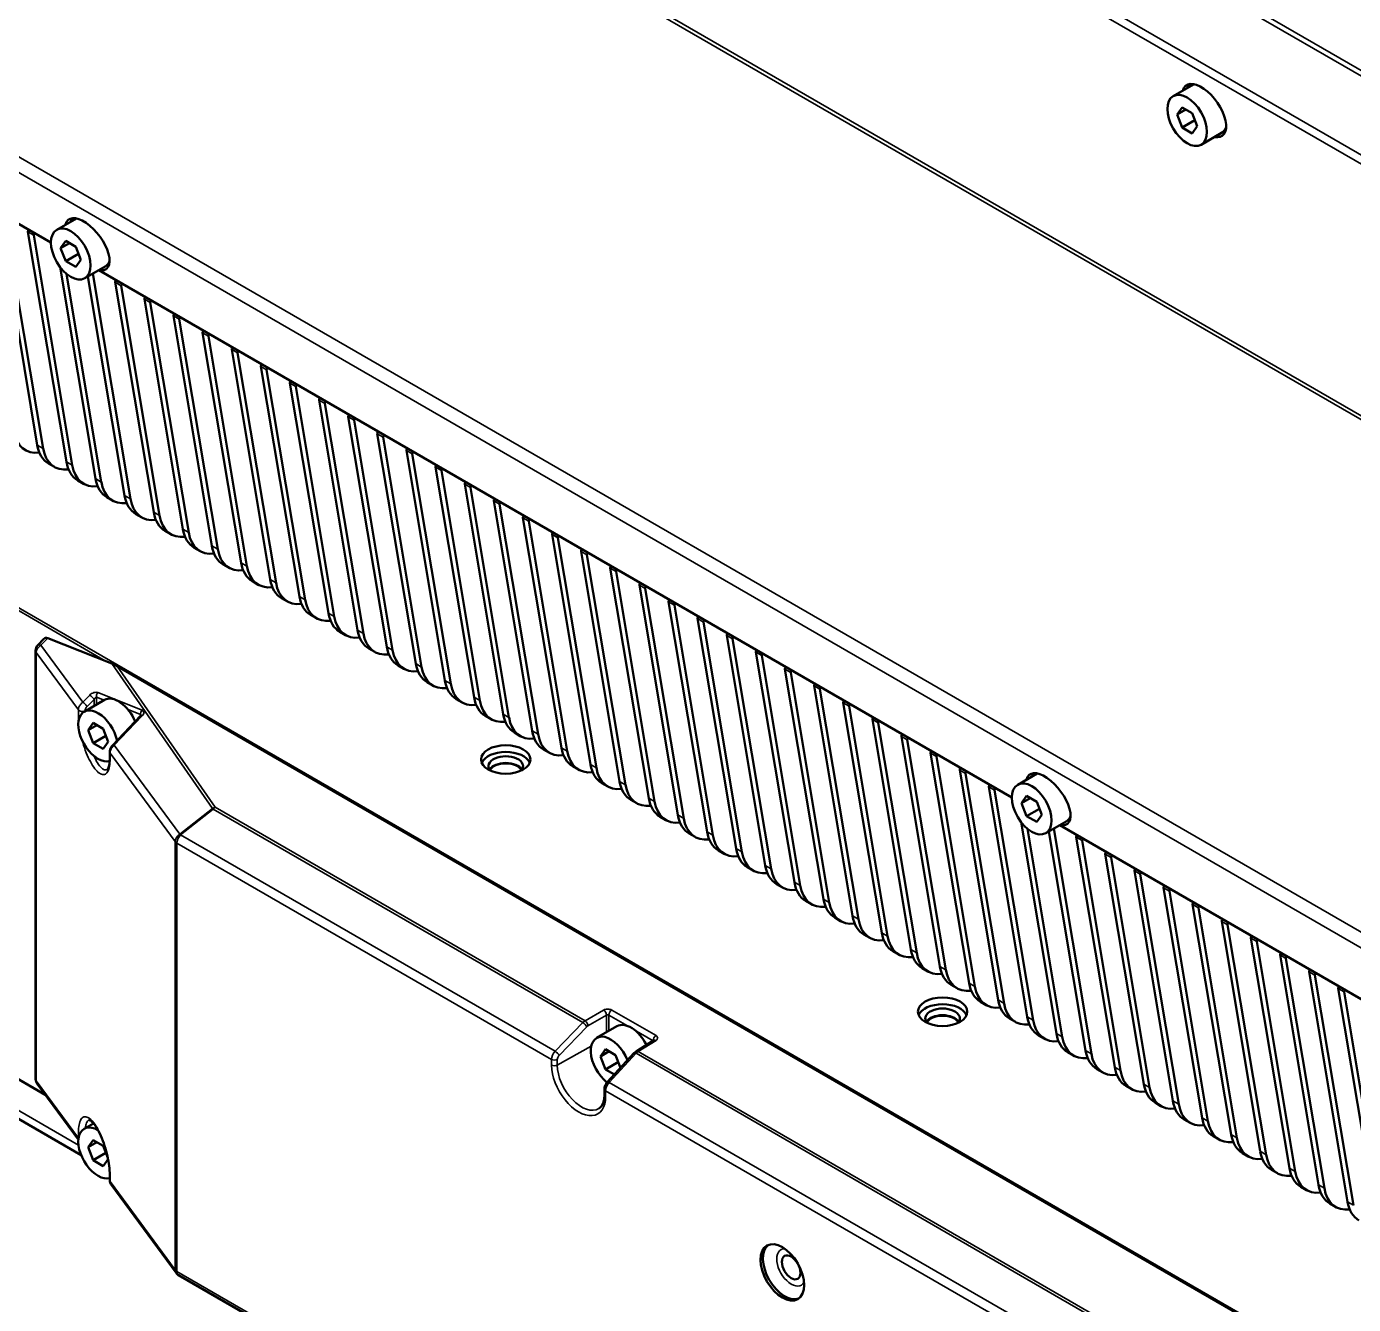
# Model space of a CAD drawing. Header units: millimetres. Extents: x 100 to 5488, y 100 to 4218.
# Drawn here: x 3084.4 to 3245.5, y 3267.4 to 3422.5 of the extents above; entities that cross this region are included whole.
import ezdxf

# ---------------------------------------------------------------- set-up
doc = ezdxf.new("R2010")
doc.units = ezdxf.units.MM
doc.header["$LTSCALE"] = 20
doc.layers.add('Visible (ANSI)', color=7, linetype='Continuous', lineweight=50)
doc.layers.add('Visible Narrow (ANSI)', color=7, linetype='Continuous', lineweight=35)

msp = doc.modelspace()

# ---------------------------------------------------------------- linework, layer by layer
at = {"layer": 'Visible (ANSI)'}
for p, q in [((2976.493, 3460.319), (3087.345, 3396.318)), ((3086.641, 3292.892), (2866.84, 3419.794)), ((3223.601, 3414.094), (3226.076, 3415.523)), ((3224.689, 3412.728), (3224.077, 3411.857)), ((3225.137, 3412.469), (3224.077, 3411.857)), ((3224.689, 3412.728), (3225.914, 3412.021)), ((3224.077, 3411.857), (3224.689, 3410.278)), ((3226.242, 3411.175), (3224.689, 3410.278)), ((3226.526, 3410.442), (3225.914, 3412.021)), ((3225.914, 3409.571), (3224.689, 3410.278)), ((3225.914, 3409.571), (3226.526, 3410.442)), ((3227.001, 3408.205), (3229.476, 3409.634)), ((3081.01, 3399.666), (3085.685, 3371.753)), ((3086.392, 3371.344), (3081.717, 3399.258)), ((3088.049, 3397.887), (3090.429, 3399.261)), ((3084.546, 3397.625), (3089.22, 3369.711)), ((3089.927, 3369.303), (3085.253, 3397.217)), ((3089.137, 3396.52), (3088.524, 3395.649)), ((3089.585, 3396.262), (3088.524, 3395.649)), ((3089.137, 3396.52), (3090.361, 3395.813)), ((3088.524, 3395.649), (3089.137, 3394.071)), ((3090.689, 3394.967), (3089.137, 3394.071)), ((3090.974, 3394.235), (3090.361, 3395.813)), ((3088.456, 3393.348), (3092.756, 3367.67)), ((3090.361, 3393.364), (3089.137, 3394.071)), ((3090.361, 3393.364), (3090.974, 3394.235)), ((3091.449, 3391.998), (3093.924, 3393.426)), ((3093.149, 3392.979), (3093.166, 3392.969)), ((3093.463, 3367.262), (3089.231, 3392.53)), ((3091.838, 3392.222), (3096.291, 3365.629)), ((3096.999, 3365.221), (3092.42, 3392.558)), ((3093.165, 3392.958), (3204.017, 3328.957)), ((3095.152, 3391.501), (3099.827, 3363.588)), ((3100.534, 3363.18), (3095.859, 3391.093)), ((3098.688, 3389.46), (3103.363, 3361.547)), ((3104.07, 3361.138), (3099.395, 3389.052)), ((3102.223, 3387.419), (3106.898, 3359.505)), ((3107.605, 3359.097), (3102.931, 3387.011)), ((3105.759, 3385.378), (3110.434, 3357.464)), ((3111.141, 3357.056), (3106.466, 3384.969)), ((3109.294, 3383.336), (3113.969, 3355.423)), ((3114.676, 3355.015), (3110.002, 3382.928)), ((3112.83, 3381.295), (3117.505, 3353.382)), ((3118.212, 3352.973), (3113.537, 3380.887)), ((3116.366, 3379.254), (3121.04, 3351.34)), ((3121.747, 3350.932), (3117.073, 3378.846)), ((3119.901, 3377.213), (3124.576, 3349.299)), ((3125.283, 3348.891), (3120.608, 3376.804)), ((3123.437, 3375.171), (3128.111, 3347.258)), ((3128.818, 3346.85), (3124.144, 3374.763)), ((3126.972, 3373.13), (3131.647, 3345.217)), ((3132.354, 3344.808), (3127.679, 3372.722)), ((3130.508, 3371.089), (3135.182, 3343.175)), ((3135.889, 3342.767), (3131.215, 3370.681)), ((3087.059, 3369.497), (3087.766, 3369.089)), ((3134.043, 3369.048), (3138.718, 3341.134)), ((3090.595, 3367.456), (3091.302, 3367.048)), ((3139.425, 3340.726), (3134.75, 3368.639)), ((3137.579, 3367.006), (3142.253, 3339.093)), ((3142.96, 3338.685), (3138.286, 3366.598)), ((3094.13, 3365.415), (3094.838, 3365.007)), ((3141.114, 3364.965), (3145.789, 3337.052)), ((3146.496, 3336.643), (3141.821, 3364.557)), ((3097.666, 3363.374), (3098.373, 3362.965)), ((3144.65, 3362.924), (3149.324, 3335.01)), ((3150.032, 3334.602), (3145.357, 3362.516)), ((3101.202, 3361.332), (3101.909, 3360.924)), ((3148.185, 3360.883), (3152.86, 3332.969)), ((3104.737, 3359.291), (3105.444, 3358.883)), ((3153.567, 3332.561), (3148.892, 3360.475)), ((3151.721, 3358.842), (3156.396, 3330.928)), ((3157.103, 3330.52), (3152.428, 3358.433)), ((3108.273, 3357.25), (3108.98, 3356.842)), ((3155.256, 3356.8), (3159.931, 3328.887)), ((3160.638, 3328.478), (3155.964, 3356.392)), ((3111.808, 3355.209), (3112.515, 3354.8)), ((3158.792, 3354.759), (3163.467, 3326.845)), ((3164.174, 3326.437), (3159.499, 3354.351)), ((3115.344, 3353.167), (3116.051, 3352.759)), ((3162.327, 3352.718), (3167.002, 3324.804)), ((3091.016, 3285.565), (2976.68, 3351.578)), ((3118.879, 3351.126), (3119.586, 3350.718)), ((3167.709, 3324.396), (3163.035, 3352.31)), ((3165.863, 3350.677), (3170.538, 3322.763)), ((3171.245, 3322.355), (3166.57, 3350.268)), ((3085.761, 3347.467), (3086.498, 3348.241)), ((3094.734, 3345.221), (3086.956, 3348.31)), ((3122.415, 3349.085), (3123.122, 3348.677)), ((3169.399, 3348.635), (3174.073, 3320.722)), ((3174.78, 3320.313), (3170.106, 3348.227)), ((3085.484, 3346.777), (3085.484, 3294.794)), ((3125.95, 3347.044), (3126.657, 3346.635)), ((3172.934, 3346.594), (3177.609, 3318.68)), ((3095.403, 3344.892), (3324.794, 3212.453)), ((3129.486, 3345.002), (3130.193, 3344.594)), ((3178.316, 3318.272), (3173.641, 3346.186)), ((3176.47, 3344.553), (3181.144, 3316.639)), ((3181.851, 3316.231), (3177.177, 3344.145)), ((3133.021, 3342.961), (3133.728, 3342.553)), ((3180.005, 3342.512), (3184.68, 3314.598)), ((3185.387, 3314.19), (3180.712, 3342.103)), ((3091.372, 3339.385), (3093.847, 3340.813)), ((3136.557, 3340.92), (3137.264, 3340.512)), ((3183.541, 3340.47), (3188.215, 3312.557)), ((3188.922, 3312.148), (3184.248, 3340.062)), ((3098.237, 3338.88), (3094.857, 3335.335)), ((3140.092, 3338.879), (3140.8, 3338.47)), ((3187.076, 3338.429), (3191.751, 3310.515)), ((3092.46, 3338.018), (3091.848, 3337.147)), ((3092.908, 3337.76), (3091.848, 3337.147)), ((3091.848, 3337.147), (3092.46, 3335.569)), ((3092.46, 3338.018), (3093.685, 3337.311)), ((3094.297, 3335.733), (3093.685, 3337.311)), ((3143.628, 3336.838), (3144.335, 3336.429)), ((3192.458, 3310.107), (3187.783, 3338.021)), ((3094.013, 3336.465), (3092.46, 3335.569)), ((3093.685, 3334.862), (3092.46, 3335.569)), ((3093.685, 3334.862), (3094.297, 3335.733)), ((3190.612, 3336.388), (3195.286, 3308.474)), ((3195.993, 3308.066), (3191.319, 3335.98)), ((3094.486, 3334.474), (3094.486, 3333.794)), ((3147.163, 3334.796), (3147.871, 3334.388)), ((3194.147, 3334.347), (3198.822, 3306.433)), ((3199.529, 3306.025), (3194.854, 3333.938)), ((3094.174, 3332.36), (3094.174, 3332.36)), ((3150.699, 3332.755), (3151.406, 3332.347)), ((3197.683, 3332.305), (3202.357, 3304.392)), ((3203.065, 3303.984), (3198.39, 3331.897)), ((3204.721, 3330.526), (3207.101, 3331.9)), ((3154.235, 3330.714), (3154.942, 3330.306)), ((3201.218, 3330.264), (3205.893, 3302.351)), ((3157.77, 3328.673), (3158.477, 3328.264)), ((3206.6, 3301.942), (3201.925, 3329.856)), ((3205.809, 3329.159), (3205.197, 3328.288)), ((3206.257, 3328.901), (3205.197, 3328.288)), ((3205.809, 3329.159), (3207.034, 3328.452)), ((3205.197, 3328.288), (3205.809, 3326.71)), ((3207.362, 3327.606), (3205.809, 3326.71)), ((3207.646, 3326.874), (3207.034, 3328.452)), ((3161.306, 3326.631), (3162.013, 3326.223)), ((3205.128, 3325.988), (3209.429, 3300.309)), ((3207.034, 3326.003), (3205.809, 3326.71)), ((3207.034, 3326.003), (3207.646, 3326.874)), ((3208.121, 3324.637), (3210.596, 3326.065)), ((3209.821, 3325.618), (3209.839, 3325.608)), ((3209.838, 3325.597), (3320.69, 3261.596)), ((3164.841, 3324.59), (3165.548, 3324.182)), ((3210.136, 3299.901), (3205.904, 3325.169)), ((3208.511, 3324.861), (3212.964, 3298.268)), ((3213.671, 3297.86), (3209.093, 3325.197)), ((3211.825, 3324.14), (3216.5, 3296.227)), ((3217.207, 3295.819), (3212.532, 3323.732)), ((3168.377, 3322.549), (3169.084, 3322.141)), ((3215.36, 3322.099), (3220.035, 3294.186)), ((3171.912, 3320.508), (3172.619, 3320.099)), ((3220.742, 3293.777), (3216.068, 3321.691)), ((3218.896, 3320.058), (3223.571, 3292.144)), ((3224.278, 3291.736), (3219.603, 3319.65)), ((3175.448, 3318.466), (3176.155, 3318.058)), ((3222.432, 3318.017), (3227.106, 3290.103)), ((3227.813, 3289.695), (3223.139, 3317.608)), ((3178.983, 3316.425), (3179.69, 3316.017)), ((3225.967, 3315.975), (3230.642, 3288.062)), ((3182.519, 3314.384), (3183.226, 3313.976)), ((3231.349, 3287.654), (3226.674, 3315.567)), ((3229.503, 3313.934), (3234.177, 3286.021)), ((3234.884, 3285.612), (3230.21, 3313.526)), ((3186.054, 3312.343), (3186.761, 3311.934)), ((3233.038, 3311.893), (3237.713, 3283.979)), ((3238.42, 3283.571), (3233.745, 3311.485)), ((3189.59, 3310.301), (3190.297, 3309.893)), ((3236.574, 3309.852), (3241.248, 3281.938)), ((3241.955, 3281.53), (3237.281, 3309.443)), ((3193.125, 3308.26), (3193.833, 3307.852)), ((3240.109, 3307.81), (3244.784, 3279.897)), ((3196.661, 3306.219), (3197.368, 3305.811)), ((3245.491, 3279.489), (3240.816, 3307.402)), ((3243.645, 3305.769), (3248.319, 3277.856)), ((3249.027, 3277.447), (3244.352, 3305.361)), ((3200.196, 3304.178), (3200.904, 3303.769)), ((3153.598, 3299.784), (3156.073, 3301.213)), ((3203.732, 3302.136), (3204.439, 3301.728)), ((3207.268, 3300.095), (3207.975, 3299.687)), ((3154.685, 3298.418), (3154.073, 3297.547)), ((3155.134, 3298.159), (3154.073, 3297.547)), ((3154.685, 3298.418), (3155.91, 3297.711)), ((3158.149, 3297.963), (3154.895, 3294.425)), ((3160.561, 3299.506), (3158.381, 3298.158)), ((3210.803, 3298.054), (3211.51, 3297.646)), ((3154.073, 3297.547), (3154.685, 3295.969)), ((3156.238, 3296.865), (3154.685, 3295.969)), ((3156.506, 3296.176), (3155.91, 3297.711)), ((3155.75, 3295.354), (3154.685, 3295.969)), ((3214.339, 3296.013), (3215.046, 3295.604)), ((3085.679, 3294.201), (3090.675, 3287.406)), ((3154.549, 3293.581), (3154.549, 3292.901)), ((3217.874, 3293.971), (3218.581, 3293.563)), ((3221.41, 3291.93), (3222.117, 3291.522)), ((3224.945, 3289.889), (3225.652, 3289.481)), ((3091.372, 3288.762), (3092.503, 3289.415)), ((3092.46, 3287.396), (3091.848, 3286.524)), ((3092.908, 3287.137), (3091.848, 3286.524)), ((3092.46, 3287.396), (3093.685, 3286.688)), ((3094.25, 3285.233), (3093.685, 3286.688)), ((3228.481, 3287.848), (3229.188, 3287.439)), ((3091.848, 3286.524), (3092.46, 3284.946)), ((3094.013, 3285.843), (3092.46, 3284.946)), ((3093.685, 3284.239), (3094.279, 3285.085)), ((3232.016, 3285.806), (3232.723, 3285.398)), ((3093.685, 3284.239), (3092.46, 3284.946)), ((3235.552, 3283.765), (3236.259, 3283.357)), ((3094.486, 3283.168), (3094.486, 3282.491)), ((3094.63, 3282.025), (3094.63, 3282.025)), ((3094.63, 3282.025), (3102.543, 3271.263)), ((3239.087, 3281.724), (3239.794, 3281.316)), ((3242.623, 3279.683), (3243.33, 3279.274)), ((3102.849, 3270.989), (3148.331, 3244.73))]:
    msp.add_line(p, q, dxfattribs=at)
for centre, start, end in [((3086.484, 3346.777), 136.36114, 180), ((3086.484, 3294.794), 180, 216.32377), ((3103.349, 3271.855), 216.32377, 240)]:
    msp.add_arc(centre, 1, start, end, dxfattribs=at)
for centre, major_axis, ratio, start_param, end_param in [((3227.368, 3412.343), (2.201, -3.054), 0.4974072, 5.7973174, 9.8098748), ((3227.776, 3412.578), (-1.875, 3.248), 0.5773503, 0.1869494, 0.4354824), ((3227.776, 3412.578), (-1.7, 2.944), 0.5773503, 6.2500761, 6.2831853), ((3227.776, 3412.578), (1.875, -3.248), 0.5773503, 5.847703, 6.2371217), ((3227.776, 3412.578), (1.7, -2.944), 0.5773503, 0, 0.4419894), ((3091.777, 3396.113), (-2.296, 2.996), 0.4692871, 2.6619806, 6.6572458), ((3084.685, 3397.734), (-0.1, -0.173), 0.5773503, 4.1669546, 5.6723201), ((3092.224, 3396.371), (-1.875, 3.248), 0.5773503, 0.2268061, 0.4354824), ((3085.392, 3397.326), (0.1, 0.173), 0.5773503, 1.025362, 2.5307274), ((3092.224, 3396.371), (1.875, -3.248), 0.5773503, 5.861441, 6.2491556), ((3092.224, 3396.371), (1.7, -2.944), 0.5773503, 0, 0.4200419), ((3095.292, 3391.61), (-0.1, -0.173), 0.5773503, 4.1669546, 5.6723201), ((3095.999, 3391.202), (0.1, 0.173), 0.5773503, 1.025362, 2.5307274), ((3098.827, 3389.569), (-0.1, -0.173), 0.5773503, 4.1669546, 5.6723201), ((3099.534, 3389.161), (0.1, 0.173), 0.5773503, 1.025362, 2.5307274), ((3102.363, 3387.528), (-0.1, -0.173), 0.5773503, 4.1669546, 5.6723201), ((3103.07, 3387.119), (0.1, 0.173), 0.5773503, 1.025362, 2.5307274), ((3105.898, 3385.486), (-0.1, -0.173), 0.5773503, 4.1669546, 5.6723201), ((3106.605, 3385.078), (0.1, 0.173), 0.5773503, 1.025362, 2.5307274), ((3109.434, 3383.445), (-0.1, -0.173), 0.5773503, 4.1669546, 5.6723201), ((3110.141, 3383.037), (0.1, 0.173), 0.5773503, 1.025362, 2.5307274), ((3112.969, 3381.404), (-0.1, -0.173), 0.5773503, 4.1669546, 5.6723201), ((3113.676, 3380.996), (0.1, 0.173), 0.5773503, 1.025362, 2.5307274), ((3116.505, 3379.363), (-0.1, -0.173), 0.5773503, 4.1669546, 5.6723201), ((3117.212, 3378.954), (0.1, 0.173), 0.5773503, 1.025362, 2.5307274), ((3120.04, 3377.321), (-0.1, -0.173), 0.5773503, 4.1669546, 5.6723201), ((3120.747, 3376.913), (0.1, 0.173), 0.5773503, 1.025362, 2.5307274), ((3123.576, 3375.28), (-0.1, -0.173), 0.5773503, 4.1669546, 5.6723201), ((3124.283, 3374.872), (0.1, 0.173), 0.5773503, 1.025362, 2.5307274), ((3087.731, 3377.193), (-3.5, -6.062), 0.5773503, 5.6723201, 6.6991374), ((3127.111, 3373.239), (-0.1, -0.173), 0.5773503, 4.1669546, 5.6723201), ((3127.819, 3372.831), (0.1, 0.173), 0.5773503, 1.025362, 2.5307274), ((3090.559, 3375.56), (-3.5, -6.062), 0.5773503, 5.6723201, 6.2831853), ((3091.266, 3375.151), (-3.5, -6.062), 0.5773503, 5.6723201, 6.6991374), ((3130.647, 3371.198), (-0.1, -0.173), 0.5773503, 4.1669546, 5.6723201), ((3131.354, 3370.789), (0.1, 0.173), 0.5773503, 1.025362, 2.5307274), ((3094.095, 3373.518), (-3.5, -6.062), 0.5773503, 5.6723201, 6.2831853), ((3094.802, 3373.11), (-3.5, -6.062), 0.5773503, 5.6723201, 6.6991374), ((3134.182, 3369.157), (-0.1, -0.173), 0.5773503, 4.1669546, 5.6723201), ((3134.89, 3368.748), (0.1, 0.173), 0.5773503, 1.025362, 2.5307274), ((3097.63, 3371.477), (-3.5, -6.062), 0.5773503, 5.6723201, 6.2831853), ((3098.338, 3371.069), (-3.5, -6.062), 0.5773503, 5.6723201, 6.6991374), ((3137.718, 3367.115), (-0.1, -0.173), 0.5773503, 4.1669546, 5.6723201), ((3101.166, 3369.436), (-3.5, -6.062), 0.5773503, 5.6723201, 6.2831853), ((3138.425, 3366.707), (0.1, 0.173), 0.5773503, 1.025362, 2.5307274), ((3101.873, 3369.028), (-3.5, -6.062), 0.5773503, 5.6723201, 6.6991374), ((3141.254, 3365.074), (-0.1, -0.173), 0.5773503, 4.1669546, 5.6723201), ((3141.961, 3364.666), (0.1, 0.173), 0.5773503, 1.025362, 2.5307274), ((3104.702, 3367.395), (-3.5, -6.062), 0.5773503, 5.6723201, 6.2831853), ((3105.409, 3366.986), (-3.5, -6.062), 0.5773503, 5.6723201, 6.6991374), ((3144.789, 3363.033), (-0.1, -0.173), 0.5773503, 4.1669546, 5.6723201), ((3145.496, 3362.625), (0.1, 0.173), 0.5773503, 1.025362, 2.5307274), ((3108.237, 3365.353), (-3.5, -6.062), 0.5773503, 5.6723201, 6.2831853), ((3108.944, 3364.945), (-3.5, -6.062), 0.5773503, 5.6723201, 6.6991374), ((3148.325, 3360.992), (-0.1, -0.173), 0.5773503, 4.1669546, 5.6723201), ((3111.773, 3363.312), (-3.5, -6.062), 0.5773503, 5.6723201, 6.2831853), ((3149.032, 3360.583), (0.1, 0.173), 0.5773503, 1.025362, 2.5307274), ((3112.48, 3362.904), (-3.5, -6.062), 0.5773503, 5.6723201, 6.6991374), ((3151.86, 3358.95), (-0.1, -0.173), 0.5773503, 4.1669546, 5.6723201), ((3152.567, 3358.542), (0.1, 0.173), 0.5773503, 1.025362, 2.5307274), ((3115.308, 3361.271), (-3.5, -6.062), 0.5773503, 5.6723201, 6.2831853), ((3116.015, 3360.863), (-3.5, -6.062), 0.5773503, 5.6723201, 6.6991374), ((3155.396, 3356.909), (-0.1, -0.173), 0.5773503, 4.1669546, 5.6723201), ((3156.103, 3356.501), (0.1, 0.173), 0.5773503, 1.025362, 2.5307274), ((3118.844, 3359.23), (-3.5, -6.062), 0.5773503, 5.6723201, 6.2831853), ((3119.551, 3358.821), (-3.5, -6.062), 0.5773503, 5.6723201, 6.6991374), ((3158.931, 3354.868), (-0.1, -0.173), 0.5773503, 4.1669546, 5.6723201), ((3159.638, 3354.46), (0.1, 0.173), 0.5773503, 1.025362, 2.5307274), ((3122.379, 3357.188), (-3.5, -6.062), 0.5773503, 5.6723201, 6.2831853), ((3123.086, 3356.78), (-3.5, -6.062), 0.5773503, 5.6723201, 6.6991374), ((3162.467, 3352.827), (-0.1, -0.173), 0.5773503, 4.1669546, 5.6723201), ((3125.915, 3355.147), (-3.5, -6.062), 0.5773503, 5.6723201, 6.2831853), ((3163.174, 3352.418), (0.1, 0.173), 0.5773503, 1.025362, 2.5307274), ((3126.622, 3354.739), (-3.5, -6.062), 0.5773503, 5.6723201, 6.6991374), ((3166.002, 3350.785), (-0.1, -0.173), 0.5773503, 4.1669546, 5.6723201), ((3166.709, 3350.377), (0.1, 0.173), 0.5773503, 1.025362, 2.5307274), ((3087.062, 3347.383), (-0.467, 0.93), 0.5711118, 5.7127976, 6.4848623), ((3129.45, 3353.106), (-3.5, -6.062), 0.5773503, 5.6723201, 6.2831853), ((3130.157, 3352.698), (-3.5, -6.062), 0.5773503, 5.6723201, 6.6991374), ((3169.538, 3348.744), (-0.1, -0.173), 0.5773503, 4.1669546, 5.6723201), ((3170.245, 3348.336), (0.1, 0.173), 0.5773503, 1.025362, 2.5307274), ((3132.986, 3351.065), (-3.5, -6.062), 0.5773503, 5.6723201, 6.2831853), ((3133.693, 3350.656), (-3.5, -6.062), 0.5773503, 5.6723201, 6.6991374), ((3173.073, 3346.703), (-0.1, -0.173), 0.5773503, 4.1669546, 5.6723201), ((3173.78, 3346.295), (0.1, 0.173), 0.5773503, 1.025362, 2.5307274), ((3095.432, 3344.059), (-1.772, 1.211), 0.3215252, 4.944777, 5.3234392), ((3136.521, 3349.023), (-3.5, -6.062), 0.5773503, 5.6723201, 6.2831853), ((3137.228, 3348.615), (-3.5, -6.062), 0.5773503, 5.6723201, 6.6991374), ((3176.609, 3344.662), (-0.1, -0.173), 0.5773503, 4.1669546, 5.6723201), ((3140.057, 3346.982), (-3.5, -6.062), 0.5773503, 5.6723201, 6.2831853), ((3177.316, 3344.253), (0.1, 0.173), 0.5773503, 1.025362, 2.5307274), ((3140.764, 3346.574), (-3.5, -6.062), 0.5773503, 5.6723201, 6.6991374), ((3180.144, 3342.62), (-0.1, -0.173), 0.5773503, 4.1669546, 5.6723201), ((3180.852, 3342.212), (0.1, 0.173), 0.5773503, 1.025362, 2.5307274), ((3093.072, 3336.44), (1.7, -2.944), 0.5773503, 1.0690524, 6.1190959), ((3095.547, 3337.869), (-1.7, 2.944), 0.5773503, 4.4932803, 6.2831853), ((3143.592, 3344.941), (-3.5, -6.062), 0.5773503, 5.6723201, 6.2831853), ((3144.3, 3344.533), (-3.5, -6.062), 0.5773503, 5.6723201, 6.6991374), ((3183.68, 3340.579), (-0.1, -0.173), 0.5773503, 4.1669546, 5.6723201), ((3184.387, 3340.171), (0.1, 0.173), 0.5773503, 1.025362, 2.5307274), ((3098.599, 3338.535), (-0.362, 0.345), 0.3416332, 6.2831464, 6.2831838), ((3147.128, 3342.9), (-3.5, -6.062), 0.5773503, 5.6723201, 6.2831853), ((3147.835, 3342.491), (-3.5, -6.062), 0.5773503, 5.6723201, 6.6991374), ((3187.215, 3338.538), (-0.1, -0.173), 0.5773503, 4.1669546, 5.6723201), ((3187.923, 3338.13), (0.1, 0.173), 0.5773503, 1.025362, 2.5307274), ((3150.663, 3340.858), (-3.5, -6.062), 0.5773503, 5.6723201, 6.2831853), ((3151.371, 3340.45), (-3.5, -6.062), 0.5773503, 5.6723201, 6.6991374), ((3190.751, 3336.497), (-0.1, -0.173), 0.5773503, 4.1669546, 5.6723201), ((3154.199, 3338.817), (-3.5, -6.062), 0.5773503, 5.6723201, 6.2831853), ((3191.458, 3336.088), (0.1, 0.173), 0.5773503, 1.025362, 2.5307274), ((3094.986, 3334.474), (-0.5, 0), 0.5773503, 6.2830455, 6.2831853), ((3093.072, 3336.44), (1.7, -2.944), 0.5773503, 6.1437528, 6.1437698), ((3142.57, 3332.766), (-3, 0), 0.5773503, 3.3795338, 6.0452442), ((3142.57, 3332.766), (2.1, 0), 0.5773503, 5.8319815, 9.8759818), ((3154.906, 3338.409), (-3.5, -6.062), 0.5773503, 5.6723201, 6.6991374), ((3194.287, 3334.455), (-0.1, -0.173), 0.5773503, 4.1669546, 5.6723201), ((3194.994, 3334.047), (0.1, 0.173), 0.5773503, 1.025362, 2.5307274), ((3142.57, 3331.949), (-2.1, 0), 0.5773503, 3.4850213, 5.9397566), ((3142.57, 3331.949), (2, 0), 0.5773503, 0.284914, 2.8566786), ((3157.735, 3336.776), (-3.5, -6.062), 0.5773503, 5.6723201, 6.2831853), ((3158.442, 3336.368), (-3.5, -6.062), 0.5773503, 5.6723201, 6.6991374), ((3197.822, 3332.414), (-0.1, -0.173), 0.5773503, 4.1669546, 5.6723201), ((3198.529, 3332.006), (0.1, 0.173), 0.5773503, 1.025362, 2.5307274), ((3208.45, 3328.752), (-2.296, 2.996), 0.4692871, 2.6619806, 6.6572458), ((3208.896, 3329.01), (-1.875, 3.248), 0.5773503, 0.2268061, 0.4354824), ((3161.27, 3334.735), (-3.5, -6.062), 0.5773503, 5.6723201, 6.2831853), ((3161.977, 3334.326), (-3.5, -6.062), 0.5773503, 5.6723201, 6.6991374), ((3201.358, 3330.373), (-0.1, -0.173), 0.5773503, 4.1669546, 5.6723201), ((3164.806, 3332.693), (-3.5, -6.062), 0.5773503, 5.6723201, 6.2831853), ((3202.065, 3329.965), (0.1, 0.173), 0.5773503, 1.025362, 2.5307274), ((3165.513, 3332.285), (-3.5, -6.062), 0.5773503, 5.6723201, 6.6991374), ((3168.341, 3330.652), (-3.5, -6.062), 0.5773503, 5.6723201, 6.2831853), ((3169.048, 3330.244), (-3.5, -6.062), 0.5773503, 5.6723201, 6.6991374), ((3208.896, 3329.01), (1.875, -3.248), 0.5773503, 5.861441, 6.2491556), ((3208.896, 3329.01), (1.7, -2.944), 0.5773503, 0, 0.4200419), ((3171.877, 3328.611), (-3.5, -6.062), 0.5773503, 5.6723201, 6.2831853), ((3172.584, 3328.203), (-3.5, -6.062), 0.5773503, 5.6723201, 6.6991374), ((3211.964, 3324.249), (-0.1, -0.173), 0.5773503, 4.1669546, 5.6723201), ((3212.671, 3323.841), (0.1, 0.173), 0.5773503, 1.025362, 2.5307274), ((3175.412, 3326.57), (-3.5, -6.062), 0.5773503, 5.6723201, 6.2831853), ((3176.119, 3326.161), (-3.5, -6.062), 0.5773503, 5.6723201, 6.6991374), ((3215.5, 3322.208), (-0.1, -0.173), 0.5773503, 4.1669546, 5.6723201), ((3178.948, 3324.529), (-3.5, -6.062), 0.5773503, 5.6723201, 6.2831853), ((3216.207, 3321.8), (0.1, 0.173), 0.5773503, 1.025362, 2.5307274), ((3179.655, 3324.12), (-3.5, -6.062), 0.5773503, 5.6723201, 6.6991374), ((3219.035, 3320.167), (-0.1, -0.173), 0.5773503, 4.1669546, 5.6723201), ((3219.742, 3319.758), (0.1, 0.173), 0.5773503, 1.025362, 2.5307274), ((3182.483, 3322.487), (-3.5, -6.062), 0.5773503, 5.6723201, 6.2831853), ((3183.19, 3322.079), (-3.5, -6.062), 0.5773503, 5.6723201, 6.6991374), ((3222.571, 3318.125), (-0.1, -0.173), 0.5773503, 4.1669546, 5.6723201), ((3223.278, 3317.717), (0.1, 0.173), 0.5773503, 1.025362, 2.5307274), ((3186.019, 3320.446), (-3.5, -6.062), 0.5773503, 5.6723201, 6.2831853), ((3186.726, 3320.038), (-3.5, -6.062), 0.5773503, 5.6723201, 6.6991374), ((3226.106, 3316.084), (-0.1, -0.173), 0.5773503, 4.1669546, 5.6723201), ((3226.813, 3315.676), (0.1, 0.173), 0.5773503, 1.025362, 2.5307274), ((3189.554, 3318.405), (-3.5, -6.062), 0.5773503, 5.6723201, 6.2831853), ((3190.261, 3317.997), (-3.5, -6.062), 0.5773503, 5.6723201, 6.6991374), ((3229.642, 3314.043), (-0.1, -0.173), 0.5773503, 4.1669546, 5.6723201), ((3193.09, 3316.364), (-3.5, -6.062), 0.5773503, 5.6723201, 6.2831853), ((3230.349, 3313.635), (0.1, 0.173), 0.5773503, 1.025362, 2.5307274), ((3193.797, 3315.955), (-3.5, -6.062), 0.5773503, 5.6723201, 6.6991374), ((3233.177, 3312.002), (-0.1, -0.173), 0.5773503, 4.1669546, 5.6723201), ((3233.885, 3311.593), (0.1, 0.173), 0.5773503, 1.025362, 2.5307274), ((3196.625, 3314.322), (-3.5, -6.062), 0.5773503, 5.6723201, 6.2831853), ((3197.333, 3313.914), (-3.5, -6.062), 0.5773503, 5.6723201, 6.6991374), ((3236.713, 3309.96), (-0.1, -0.173), 0.5773503, 4.1669546, 5.6723201), ((3237.42, 3309.552), (0.1, 0.173), 0.5773503, 1.025362, 2.5307274), ((3200.161, 3312.281), (-3.5, -6.062), 0.5773503, 5.6723201, 6.2831853), ((3200.868, 3311.873), (-3.5, -6.062), 0.5773503, 5.6723201, 6.6991374), ((3240.248, 3307.919), (-0.1, -0.173), 0.5773503, 4.1669546, 5.6723201), ((3240.956, 3307.511), (0.1, 0.173), 0.5773503, 1.025362, 2.5307274), ((3203.696, 3310.24), (-3.5, -6.062), 0.5773503, 5.6723201, 6.2831853), ((3204.404, 3309.832), (-3.5, -6.062), 0.5773503, 5.6723201, 6.6991374), ((3243.784, 3305.878), (-0.1, -0.173), 0.5773503, 4.1669546, 5.6723201), ((3207.232, 3308.199), (-3.5, -6.062), 0.5773503, 5.6723201, 6.2831853), ((3244.491, 3305.47), (0.1, 0.173), 0.5773503, 1.025362, 2.5307274), ((3195.603, 3302.147), (-3, 0), 0.5773503, 3.3795338, 6.0452442), ((3195.603, 3302.147), (2.1, 0), 0.5773503, 5.8319815, 9.8759818), ((3207.939, 3307.79), (-3.5, -6.062), 0.5773503, 5.6723201, 6.6991374), ((3157.773, 3298.269), (-1.7, 2.944), 0.5773503, 4.6075352, 6.2831853), ((3195.603, 3301.331), (-2.1, 0), 0.5773503, 3.4850213, 5.9397566), ((3195.603, 3301.331), (2, 0), 0.5773503, 0.284914, 2.8566786), ((3210.768, 3306.157), (-3.5, -6.062), 0.5773503, 5.6723201, 6.2831853), ((3211.475, 3305.749), (-3.5, -6.062), 0.5773503, 5.6723201, 6.6991374), ((3155.298, 3296.84), (-1.7, 2.944), 0.5773503, 4.4734016, 8.4516263), ((3214.303, 3304.116), (-3.5, -6.062), 0.5773503, 5.6723201, 6.2831853), ((3215.01, 3303.708), (-3.5, -6.062), 0.5773503, 5.6723201, 6.6991374), ((3158.644, 3297.733), (-0.263, 0.425), 0.5771744, 0, 0.000217), ((3217.839, 3302.075), (-3.5, -6.062), 0.5773503, 5.6723201, 6.2831853), ((3218.546, 3301.667), (-3.5, -6.062), 0.5773503, 5.6723201, 6.6991374), ((3221.374, 3300.034), (-3.5, -6.062), 0.5773503, 5.6723201, 6.2831853), ((3222.081, 3299.625), (-3.5, -6.062), 0.5773503, 5.6723201, 6.6991374), ((3155.049, 3293.581), (-0.5, 0), 0.5773503, 6.2829191, 6.2831853), ((3155.263, 3294.086), (-0.368, 0.338), 0.3201418, 6.2831827, 6.2832145), ((3224.91, 3297.992), (-3.5, -6.062), 0.5773503, 5.6723201, 6.2831853), ((3225.617, 3297.584), (-3.5, -6.062), 0.5773503, 5.6723201, 6.6991374), ((3228.445, 3295.951), (-3.5, -6.062), 0.5773503, 5.6723201, 6.2831853), ((3229.152, 3295.543), (-3.5, -6.062), 0.5773503, 5.6723201, 6.6991374), ((3231.981, 3293.91), (-3.5, -6.062), 0.5773503, 5.6723201, 6.2831853), ((3093.072, 3285.817), (1.7, -2.944), 0.5773503, 2.3672522, 6.1265428), ((3093.072, 3285.817), (1.7, -2.944), 0.5773503, 2.3382739, 2.3382974), ((3232.688, 3293.502), (-3.5, -6.062), 0.5773503, 5.6723201, 6.6991374), ((3235.516, 3291.869), (-3.5, -6.062), 0.5773503, 5.6723201, 6.2831853), ((3236.223, 3291.46), (-3.5, -6.062), 0.5773503, 5.6723201, 6.6991374), ((3239.052, 3289.827), (-3.5, -6.062), 0.5773503, 5.6723201, 6.2831853), ((3239.759, 3289.419), (-3.5, -6.062), 0.5773503, 5.6723201, 6.6991374), ((3242.587, 3287.786), (-3.5, -6.062), 0.5773503, 5.6723201, 6.2831853), ((3243.294, 3287.378), (-3.5, -6.062), 0.5773503, 5.6723201, 6.6991374), ((3094.986, 3283.171), (-0.5, 0), 0.5773503, 6.2825838, 6.2831853), ((3094.986, 3282.491), (-0.5, 0), 0.5773503, 0, 0.0000271), ((3246.123, 3285.745), (-3.5, -6.062), 0.5773503, 5.6723201, 6.2831853), ((3246.83, 3285.337), (-3.5, -6.062), 0.5773503, 5.6723201, 6.6991374), ((3249.658, 3283.704), (-3.5, -6.062), 0.5773503, 5.6723201, 6.2831853), ((3176.44, 3271.488), (1.875, -3.248), 0.5773503, 3.2170891, 6.2076889)]:
    msp.add_ellipse(centre, major_axis=major_axis, ratio=ratio, start_param=start_param, end_param=end_param, dxfattribs=at)
for centre, major_axis in [((3225.301, 3411.149), (-1.7, 2.944)), ((3089.749, 3394.942), (-1.7, 2.944)), ((3142.57, 3333.582), (3, 0)), ((3206.421, 3327.581), (-1.7, 2.944)), ((3195.603, 3302.964), (3, 0)), ((3176.157, 3271.324), (1.875, -3.248)), ((3177.218, 3271.937), (-0.8, 1.386))]:
    msp.add_ellipse(centre, major_axis=major_axis, ratio=0.5773503, dxfattribs=at)
for points, knots in [([(3098.237, 3338.88), (3098.254, 3338.898), (3098.268, 3338.915), (3098.287, 3338.943), (3098.292, 3338.953), (3098.297, 3338.964), (3098.298, 3338.966), (3098.298, 3338.966)], [0, 0, 0, 0, 0.009167662, 0.009167662, 0.017415891, 0.017415891, 0.02300046, 0.02300046, 0.02300046, 0.02300046]), ([(3094.486, 3334.474), (3094.486, 3334.579), (3094.504, 3334.687), (3094.567, 3334.894), (3094.613, 3334.995), (3094.723, 3335.178), (3094.787, 3335.262), (3094.857, 3335.335)], [0, 0, 0, 0, 0.033179294, 0.033179294, 0.065907777, 0.065907777, 0.097090754, 0.097090754, 0.097090754, 0.097090754]), ([(3094.174, 3332.36), (3094.182, 3332.364), (3094.208, 3332.384), (3094.297, 3332.523), (3094.363, 3332.682), (3094.447, 3333.086), (3094.474, 3333.319), (3094.485, 3333.649), (3094.486, 3333.721), (3094.486, 3333.794)], [0, 0, 0, 0, 0.08482142, 0.08482142, 0.20612316, 0.20612316, 0.31024139, 0.31024139, 0.33790901, 0.33790901, 0.33790901, 0.33790901]), ([(3154.549, 3293.582), (3154.549, 3293.693), (3154.568, 3293.808), (3154.636, 3294.024), (3154.684, 3294.128), (3154.787, 3294.295), (3154.839, 3294.363), (3154.895, 3294.425)], [0, 0, 0, 0, 0.03541012, 0.03541012, 0.069017085, 0.069017085, 0.094395771, 0.094395771, 0.094395771, 0.094395771]), ([(3153.856, 3291.217), (3153.936, 3291.266), (3154.01, 3291.326), (3154.148, 3291.47), (3154.212, 3291.555), (3154.326, 3291.753), (3154.377, 3291.866), (3154.46, 3292.119), (3154.493, 3292.259), (3154.537, 3292.564), (3154.549, 3292.728), (3154.549, 3292.901)], [2.3685374, 2.3685374, 2.3685374, 2.3685374, 2.52314845, 2.52314845, 2.6777595, 2.6777595, 2.83237055, 2.83237055, 2.9869816, 2.9869816, 3.14159265, 3.14159265, 3.14159265, 3.14159265]), ([(3094.486, 3283.171), (3094.486, 3283.497), (3094.462, 3283.865), (3094.367, 3284.626), (3094.297, 3285.029), (3094.113, 3285.848), (3093.997, 3286.274), (3093.726, 3287.108), (3093.567, 3287.523), (3093.226, 3288.286), (3093.039, 3288.639), (3092.669, 3289.224), (3092.478, 3289.461), (3092.168, 3289.754), (3092.039, 3289.819), (3091.944, 3289.844), (3091.962, 3289.84), (3091.955, 3289.836)], [0, 0, 0, 0, 0.1226029, 0.1226029, 0.2449414, 0.2449414, 0.3749342, 0.3749342, 0.5145546, 0.5145546, 0.6618307, 0.6618307, 0.8126666, 0.8126666, 0.9525765, 0.9525765, 1.0704537, 1.0704537, 1.0704537, 1.0704537]), ([(3094.627, 3282.03), (3094.582, 3282.093), (3094.547, 3282.164), (3094.498, 3282.319), (3094.486, 3282.405), (3094.486, 3282.491)], [0.000622855, 0.000622855, 0.000622855, 0.000622855, 0.025392147, 0.025392147, 0.052505691, 0.052505691, 0.052505691, 0.052505691])]:
    msp.add_open_spline(points, degree=3, knots=knots, dxfattribs=at)
for points in [[(3158.149, 3297.963), (3158.219, 3298.039), (3158.297, 3298.106), (3158.381, 3298.158)], [(3160.561, 3299.506), (3160.567, 3299.51), (3160.57, 3299.512), (3160.57, 3299.512)], [(3091.955, 3289.836), (3091.955, 3289.836), (3091.955, 3289.836), (3091.955, 3289.836)]]:
    msp.add_open_spline(points, degree=3, dxfattribs=at)
at = {"layer": 'Visible Narrow (ANSI)'}
for p, q in [((3545.899, 3243.637), (2872.733, 3632.29)), ((2873.072, 3632.776), (3546.237, 3244.124)), ((2870.818, 3623.813), (3543.984, 3235.161)), ((3543.912, 3234.096), (2870.747, 3622.748)), ((2874.76, 3589.91), (3547.926, 3201.257)), ((3547.938, 3200.764), (2874.772, 3589.416)), ((2871.06, 3529.339), (3544.226, 3140.686)), ((3544.314, 3138.717), (2871.148, 3527.369)), ((2866.94, 3476.959), (3522.142, 3098.678)), ((3094.149, 3345.453), (2866.798, 3476.714)), ((2866.798, 3419.886), (3086.555, 3293.009)), ((3085.253, 3397.217), (3084.546, 3397.625)), ((3095.859, 3391.093), (3095.152, 3391.501)), ((3099.395, 3389.052), (3098.688, 3389.46)), ((3102.931, 3387.011), (3102.223, 3387.419)), ((3106.466, 3384.969), (3105.759, 3385.378)), ((3110.002, 3382.928), (3109.294, 3383.336)), ((3113.537, 3380.887), (3112.83, 3381.295)), ((3117.073, 3378.846), (3116.366, 3379.254)), ((3120.608, 3376.804), (3119.901, 3377.213)), ((3124.144, 3374.763), (3123.437, 3375.171)), ((3127.679, 3372.722), (3126.972, 3373.13)), ((3085.685, 3371.753), (3086.392, 3371.344)), ((3131.215, 3370.681), (3130.508, 3371.089)), ((3089.22, 3369.711), (3089.927, 3369.303)), ((3134.75, 3368.639), (3134.043, 3369.048)), ((3092.756, 3367.67), (3093.463, 3367.262)), ((3096.291, 3365.629), (3096.999, 3365.221)), ((3138.286, 3366.598), (3137.579, 3367.006)), ((3141.821, 3364.557), (3141.114, 3364.965)), ((3099.827, 3363.588), (3100.534, 3363.18)), ((3145.357, 3362.516), (3144.65, 3362.924)), ((3103.363, 3361.547), (3104.07, 3361.138)), ((3148.892, 3360.475), (3148.185, 3360.883)), ((3106.898, 3359.505), (3107.605, 3359.097)), ((3152.428, 3358.433), (3151.721, 3358.842)), ((3110.434, 3357.464), (3111.141, 3357.056)), ((3155.964, 3356.392), (3155.256, 3356.8)), ((3113.969, 3355.423), (3114.676, 3355.015)), ((3159.499, 3354.351), (3158.792, 3354.759)), ((2976.058, 3352.951), (3090.696, 3286.765)), ((3117.505, 3353.382), (3118.212, 3352.973)), ((3163.035, 3352.31), (3162.327, 3352.718)), ((3121.04, 3351.34), (3121.747, 3350.932)), ((3166.57, 3350.268), (3165.863, 3350.677)), ((3086.13, 3347.444), (3086.956, 3348.31)), ((3124.576, 3349.299), (3125.283, 3348.891)), ((3170.106, 3348.227), (3169.399, 3348.635)), ((3090.681, 3339.591), (3085.564, 3346.552)), ((3085.564, 3346.552), (3085.564, 3294.568)), ((3086.13, 3347.444), (3091.201, 3340.547)), ((3128.111, 3347.258), (3128.818, 3346.85)), ((3173.641, 3346.186), (3172.934, 3346.594)), ((3094.734, 3345.221), (3106.95, 3327.64)), ((3107.292, 3327.782), (3095.403, 3344.892)), ((3131.647, 3345.217), (3132.354, 3344.808)), ((3135.182, 3343.175), (3135.889, 3342.767)), ((3177.177, 3344.145), (3176.47, 3344.553)), ((3098.413, 3339.563), (3093.034, 3341.699)), ((3180.712, 3342.103), (3180.005, 3342.512)), ((3092.053, 3341.397), (3091.201, 3340.547)), ((3091.726, 3340.006), (3092.577, 3340.856)), ((3092.577, 3340.08), (3092.577, 3340.856)), ((3092.858, 3341.161), (3092.858, 3340.242)), ((3092.858, 3341.161), (3093.801, 3340.787)), ((3138.718, 3341.134), (3139.425, 3340.726)), ((3184.248, 3340.062), (3183.541, 3340.47)), ((3090.681, 3338.911), (3090.681, 3339.591)), ((3091.489, 3339.497), (3091.489, 3339.452)), ((3095.041, 3335.324), (3098.422, 3338.868)), ((3096.705, 3339.633), (3098.237, 3339.025)), ((3098.237, 3338.88), (3098.237, 3339.025)), ((3142.253, 3339.093), (3142.96, 3338.685)), ((3187.783, 3338.021), (3187.076, 3338.429)), ((3145.789, 3337.052), (3146.496, 3336.643)), ((3095.041, 3335.324), (3102.995, 3324.506)), ((3149.324, 3335.01), (3150.032, 3334.602)), ((3191.319, 3335.98), (3190.612, 3336.388)), ((3092.098, 3333.39), (3092.098, 3333.39)), ((3102.428, 3323.613), (3094.526, 3334.362)), ((3094.526, 3334.362), (3094.526, 3333.681)), ((3194.854, 3333.938), (3194.147, 3334.347)), ((3152.86, 3332.969), (3153.567, 3332.561)), ((3198.39, 3331.897), (3197.683, 3332.305)), ((3156.396, 3330.928), (3157.103, 3330.52)), ((3201.925, 3329.856), (3201.218, 3330.264)), ((3159.931, 3328.887), (3160.638, 3328.478)), ((3106.95, 3327.64), (3102.995, 3324.506)), ((3103.077, 3324.435), (3107.033, 3327.569)), ((3151.93, 3301.648), (3107.033, 3327.569)), ((3107.292, 3327.782), (3152.197, 3301.856)), ((3163.467, 3326.845), (3164.174, 3326.437)), ((3103.077, 3324.435), (3148.561, 3298.175)), ((3167.002, 3324.804), (3167.709, 3324.396)), ((3212.532, 3323.732), (3211.825, 3324.14)), ((3102.428, 3271.63), (3102.428, 3323.613)), ((3102.642, 3323.431), (3102.642, 3271.447)), ((3148.122, 3297.173), (3102.642, 3323.431)), ((3170.538, 3322.763), (3171.245, 3322.355)), ((3216.068, 3321.691), (3215.36, 3322.099)), ((3174.073, 3320.722), (3174.78, 3320.313)), ((3219.603, 3319.65), (3218.896, 3320.058)), ((3177.609, 3318.68), (3178.316, 3318.272)), ((3223.139, 3317.608), (3222.432, 3318.017)), ((3181.144, 3316.639), (3181.851, 3316.231)), ((3226.674, 3315.567), (3225.967, 3315.975)), ((3184.68, 3314.598), (3185.387, 3314.19)), ((3188.215, 3312.557), (3188.922, 3312.148)), ((3230.21, 3313.526), (3229.503, 3313.934)), ((3233.745, 3311.485), (3233.038, 3311.893)), ((3191.751, 3310.515), (3192.458, 3310.107)), ((3237.281, 3309.443), (3236.574, 3309.852)), ((3195.286, 3308.474), (3195.993, 3308.066)), ((3240.816, 3307.402), (3240.109, 3307.81)), ((3198.822, 3306.433), (3199.529, 3306.025)), ((3202.357, 3304.392), (3203.065, 3303.984)), ((3244.352, 3305.361), (3243.645, 3305.769)), ((3152.197, 3301.856), (3154.437, 3303.16)), ((3155.43, 3303.167), (3160.809, 3300.061)), ((3151.93, 3301.648), (3148.561, 3298.175)), ((3149.044, 3297.669), (3152.414, 3301.142)), ((3154.803, 3302.55), (3152.546, 3301.247)), ((3154.803, 3300.48), (3154.803, 3302.55)), ((3157.368, 3301.239), (3155.083, 3302.558)), ((3155.083, 3302.558), (3155.083, 3300.642)), ((3205.893, 3302.351), (3206.6, 3301.942)), ((3160.462, 3299.453), (3158.177, 3300.772)), ((3209.429, 3300.309), (3210.136, 3299.901)), ((3148.823, 3296.489), (3152.949, 3298.79)), ((3155.127, 3294.384), (3158.381, 3297.923)), ((3243.854, 3248.575), (3158.381, 3297.923)), ((3160.814, 3299.478), (3158.633, 3298.14)), ((3158.633, 3298.14), (3244.121, 3248.784)), ((3160.462, 3299.444), (3160.462, 3299.453)), ((3212.964, 3298.268), (3213.671, 3297.86)), ((3148.122, 3296.492), (3148.122, 3297.173)), ((3148.823, 3297.169), (3148.823, 3296.489)), ((3216.5, 3296.227), (3217.207, 3295.819)), ((3085.564, 3294.568), (3090.681, 3287.608)), ((3240.044, 3244.101), (3154.696, 3293.377)), ((3154.696, 3293.377), (3154.696, 3292.697)), ((3155.127, 3294.384), (3240.484, 3245.103)), ((3220.035, 3294.186), (3220.742, 3293.777)), ((3223.571, 3292.144), (3224.278, 3291.736)), ((3227.106, 3290.103), (3227.813, 3289.695)), ((3090.681, 3287.608), (3090.681, 3288.288)), ((3230.642, 3288.062), (3231.349, 3287.654)), ((3234.177, 3286.021), (3234.884, 3285.612)), ((3237.713, 3283.979), (3238.42, 3283.571)), ((3094.526, 3283.058), (3094.526, 3282.378)), ((3094.526, 3282.378), (3102.428, 3271.63)), ((3241.248, 3281.938), (3241.955, 3281.53)), ((3244.784, 3279.897), (3245.491, 3279.489)), ((3102.642, 3271.447), (3148.122, 3245.189))]:
    msp.add_line(p, q, dxfattribs=at)
for centre, major_axis, ratio, start_param, end_param in [((3086.484, 3346.777), (-1, 0), 0.5773503, 0, 0.4014257), ((3086.484, 3346.777), (-0.806, -0.592), 0.7515891, 4.6023603, 5.7783655), ((3086.484, 3346.777), (-0.724, 0.69), 0.3416332, 5.5111207, 6.2831853), ((3093.211, 3341.365), (0.185, 0.465), 0.6594815, 1.0596569, 2.2658207), ((3091.378, 3340.213), (0.353, -0.354), 0.3192952, 0.6684658, 2.3775345), ((3092.23, 3341.064), (-0.353, 0.354), 0.3192952, 3.8100559, 5.5191263), ((3091.141, 3339.704), (-0.5, 0), 0.5773503, 0.4014277, 2.3387386), ((3091.141, 3339.024), (-0.5, 0), 0.5773503, 0.4014307, 0.9552444), ((3098.59, 3339.229), (0.185, 0.465), 0.6594815, 1.0596601, 2.2658209), ((3098.599, 3338.535), (-0.362, 0.345), 0.3416332, 5.5111207, 6.2831479), ((3095.218, 3334.99), (-0.362, 0.345), 0.3416332, 5.5111207, 6.2831853), ((3094.986, 3334.474), (-0.5, 0), 0.5773503, 0, 0.4014257), ((3094.986, 3333.794), (-0.5, 0), 0.5773503, 0, 0.4014226), ((3107.305, 3326.973), (0.821, 0.571), 0.7527525, 1.102193, 1.4808552), ((3107.305, 3326.973), (-0.621, 0.784), 0.2040454, 5.4024279, 5.5493361), ((3107.305, 3326.973), (-0.5, -0.866), 0.5773503, 3.9444441, 4.3217799), ((3103.349, 3323.839), (0.806, 0.592), 0.7515891, 1.4607677, 2.6367729), ((3103.349, 3323.839), (-0.5, -0.866), 0.5773503, 4.321831, 5.4977871), ((3103.349, 3323.839), (0.621, -0.784), 0.2040298, 2.2608317, 2.4077464), ((3103.349, 3323.839), (-1, 0), 0.5773503, 0.4014257, 0.7853982), ((3154.455, 3302.757), (-0.25, 0.433), 0.5570252, 3.9271416, 5.5086636), ((3155.437, 3302.762), (0.25, 0.433), 0.5773503, 0.8028517, 2.3561953), ((3152.066, 3301.349), (-0.359, 0.348), 0.3015393, 3.8052621, 5.369347), ((3152.198, 3301.454), (0.25, -0.433), 0.5570252, 0.7855505, 2.3423558), ((3152.552, 3300.842), (0.257, 0.429), 0.5873385, 0.8117785, 1.1889606), ((3154.942, 3302.467), (-0.2, -0.011), 0.6109467, 3.8921297, 5.4463306), ((3160.816, 3299.657), (0.25, 0.433), 0.5773503, 0.8028448, 2.3561955), ((3160.824, 3299.08), (-0.263, 0.425), 0.5771744, 5.4695849, 6.2831853), ((3148.835, 3297.577), (-0.507, -0.862), 0.582449, 4.3264564, 5.5022214), ((3148.697, 3297.877), (0.359, -0.348), 0.3015393, 0.6636694, 2.2277543), ((3158.517, 3297.625), (-0.368, 0.338), 0.3201418, 5.3609722, 6.2831853), ((3158.644, 3297.733), (-0.263, 0.425), 0.5771744, 5.4942737, 6.2831853), ((3160.321, 3299.361), (-0.2, -0.011), 0.6116154, 3.8440923, 3.8928479), ((3148.475, 3297.377), (-0.5, 0), 0.5773503, 0.7853963, 2.3387412), ((3151.409, 3294.595), (2.324, -4.026), 0.5773503, 3.9269908, 7.0685835), ((3148.475, 3296.696), (0.5, 0), 0.5773503, 3.9269908, 5.4803339), ((3149.182, 3297.37), (0.257, 0.429), 0.5873385, 1.1889705, 2.3650246), ((3151.756, 3294.795), (2.074, -3.593), 0.5773503, 3.9269908, 6.2955282), ((3086.484, 3294.794), (-1, 0), 0.5773503, 0, 0.4014257), ((3086.484, 3294.794), (-0.806, -0.592), 0.7515891, 5.7783655, 6.2831853), ((3155.049, 3293.581), (-0.5, 0), 0.5773503, 0, 0.7854), ((3155.396, 3293.789), (0.493, 0.87), 0.5722983, 1.1758392, 2.3518606), ((3155.263, 3294.086), (-0.368, 0.338), 0.3201418, 5.3609717, 6.2831853), ((3155.049, 3292.901), (-0.5, 0), 0.5773503, 0, 0.7853982), ((3091.141, 3288.401), (-0.5, 0), 0.5773503, 0.4014307, 0.9552428), ((3091.141, 3287.721), (-0.5, 0), 0.5773503, 0.4014277, 0.4605471), ((3094.986, 3283.171), (-0.5, 0), 0.5773503, 0, 0.4014226), ((3094.986, 3282.491), (-0.5, 0), 0.5773503, 0.0000271, 0.4014257), ((3177.218, 3271.937), (1.24, -2.148), 0.5773503, 2.8118209, 6.612957), ((3103.349, 3271.855), (1, 0), 0.5773503, 3.5430184, 3.9269908), ((3103.349, 3271.855), (-0.806, -0.592), 0.7515891, 5.7783655, 6.2831853), ((3103.349, 3271.855), (-0.5, -0.866), 0.5773503, 5.4977871, 6.2831853)]:
    msp.add_ellipse(centre, major_axis=major_axis, ratio=ratio, start_param=start_param, end_param=end_param, dxfattribs=at)
for points in [[(3093.034, 3341.699), (3092.964, 3341.724), (3092.815, 3341.749), (3092.553, 3341.705), (3092.283, 3341.589), (3092.127, 3341.469), (3092.053, 3341.397)], [(3090.681, 3338.911), (3090.682, 3338.71), (3090.69, 3338.504), (3090.705, 3338.294)], [(3098.422, 3338.868), (3098.492, 3338.942), (3098.59, 3339.086), (3098.635, 3339.298), (3098.576, 3339.462), (3098.479, 3339.536), (3098.413, 3339.563)], [(3094.526, 3283.058), (3094.524, 3283.415), (3094.476, 3284.157), (3094.266, 3285.372), (3093.927, 3286.645), (3093.466, 3287.885), (3092.948, 3288.921), (3092.379, 3289.732), (3091.835, 3290.191), (3091.339, 3290.274), (3090.959, 3289.94), (3090.733, 3289.267), (3090.682, 3288.646), (3090.681, 3288.288)], [(3090.681, 3287.608), (3090.681, 3287.581), (3090.683, 3287.554), (3090.685, 3287.528)]]:
    msp.add_open_spline(points, degree=3, dxfattribs=at)
for points, knots in [([(3091.201, 3340.547), (3091.106, 3340.471), (3091.015, 3340.38), (3090.937, 3340.276), (3090.858, 3340.171), (3090.793, 3340.054), (3090.748, 3339.937), (3090.704, 3339.819), (3090.681, 3339.701), (3090.681, 3339.591)], [0, 0, 0, 0, 0.33333333, 0.33333333, 0.33333333, 0.66666667, 0.66666667, 0.66666667, 1, 1, 1, 1]), ([(3091.489, 3339.497), (3091.489, 3339.52), (3091.491, 3339.546), (3091.495, 3339.571), (3091.499, 3339.602), (3091.507, 3339.634), (3091.517, 3339.666), (3091.528, 3339.702), (3091.543, 3339.739), (3091.561, 3339.774), (3091.58, 3339.813), (3091.602, 3339.851), (3091.627, 3339.887), (3091.653, 3339.925), (3091.682, 3339.961), (3091.713, 3339.993), (3091.718, 3339.997), (3091.722, 3340.001), (3091.726, 3340.006)], [0, 0, 0, 0, 0.1479091, 0.1479091, 0.1479091, 0.3256751, 0.3256751, 0.3256751, 0.523765, 0.523765, 0.523765, 0.7398147, 0.7398147, 0.7398147, 0.9700708, 0.9700708, 0.9700708, 1, 1, 1, 1]), ([(3092.577, 3340.856), (3092.579, 3340.859), (3092.58, 3340.862), (3092.582, 3340.866), (3092.59, 3340.883), (3092.6, 3340.901), (3092.61, 3340.918), (3092.621, 3340.938), (3092.632, 3340.957), (3092.645, 3340.975), (3092.658, 3340.995), (3092.672, 3341.015), (3092.687, 3341.033), (3092.703, 3341.053), (3092.72, 3341.072), (3092.736, 3341.088), (3092.755, 3341.106), (3092.773, 3341.122), (3092.791, 3341.134), (3092.811, 3341.147), (3092.829, 3341.156), (3092.846, 3341.16), (3092.85, 3341.16), (3092.854, 3341.161), (3092.858, 3341.161)], [0.00000012, 0.00000012, 0.00000012, 0.00000012, 0.01985726, 0.01985726, 0.01985726, 0.13585931, 0.13585931, 0.13585931, 0.2654826, 0.2654826, 0.2654826, 0.41061976, 0.41061976, 0.41061976, 0.57244242, 0.57244242, 0.57244242, 0.7525286, 0.7525286, 0.7525286, 0.9519984, 0.9519984, 0.9519984, 1, 1, 1, 1]), ([(3098.237, 3339.025), (3098.246, 3339.026), (3098.254, 3339.024), (3098.262, 3339.02), (3098.27, 3339.017), (3098.276, 3339.011), (3098.282, 3339.003), (3098.287, 3338.994), (3098.291, 3338.983), (3098.293, 3338.969), (3098.294, 3338.966), (3098.294, 3338.962), (3098.295, 3338.958)], [0, 0, 0, 0, 0.14285714, 0.14285714, 0.14285714, 0.28571429, 0.28571429, 0.28571429, 0.42857143, 0.42857143, 0.42857143, 0.46608613, 0.46608613, 0.46608613, 0.46608613]), ([(3091.119, 3335.95), (3091.174, 3335.743), (3091.358, 3335.115), (3091.741, 3334.085), (3092.259, 3333.049), (3092.828, 3332.238), (3093.372, 3331.778), (3093.868, 3331.695), (3094.248, 3332.029), (3094.474, 3332.702), (3094.526, 3333.323), (3094.526, 3333.681)], [0.22804787, 0.22804787, 0.22804787, 0.22804787, 0.27272727, 0.36363636, 0.45454545, 0.54545455, 0.63636364, 0.72727273, 0.81818182, 0.90909091, 1, 1, 1, 1]), ([(3094.526, 3334.362), (3094.526, 3334.459), (3094.544, 3334.567), (3094.583, 3334.682), (3094.623, 3334.797), (3094.685, 3334.918), (3094.764, 3335.028), (3094.843, 3335.139), (3094.938, 3335.239), (3095.041, 3335.324)], [0, 0, 0, 0, 0.33333333, 0.33333333, 0.33333333, 0.66666667, 0.66666667, 0.66666667, 1, 1, 1, 1]), ([(3094.174, 3332.36), (3094.093, 3332.31), (3093.878, 3332.273), (3093.48, 3332.508), (3093.013, 3333.107), (3092.704, 3333.699), (3092.559, 3334.025)], [0.24121552, 0.24121552, 0.24121552, 0.24121552, 0.31166095, 0.40973748, 0.51031476, 0.60643386, 0.60643386, 0.60643386, 0.60643386]), ([(3155.43, 3303.167), (3155.362, 3303.206), (3155.211, 3303.262), (3154.942, 3303.294), (3154.672, 3303.258), (3154.521, 3303.208), (3154.441, 3303.162)], [0, 0, 0, 0, 0.25, 0.5, 0.75, 0.99591905, 0.99591905, 0.99591905, 0.99591905]), ([(3152.197, 3301.856), (3152.167, 3301.839), (3152.1, 3301.803), (3152.015, 3301.731), (3151.958, 3301.676), (3151.93, 3301.648)], [0.00010551, 0.00010551, 0.00010551, 0.00010551, 0.33333333, 0.66666667, 1, 1, 1, 1]), ([(3160.818, 3299.48), (3160.894, 3299.528), (3160.977, 3299.618), (3161.033, 3299.777), (3160.976, 3299.934), (3160.877, 3300.022), (3160.809, 3300.061)], [0.00408072, 0.00408072, 0.00408072, 0.00408072, 0.25, 0.5, 0.75, 1, 1, 1, 1]), ([(3158.381, 3297.923), (3158.408, 3297.952), (3158.463, 3298.008), (3158.552, 3298.078), (3158.604, 3298.122), (3158.633, 3298.14)], [0, 0, 0, 0, 0.33333333, 0.66666667, 0.99989449, 0.99989449, 0.99989449, 0.99989449]), ([(3091.525, 3288.85), (3091.548, 3289.036), (3091.63, 3289.432), (3091.792, 3289.723), (3091.923, 3289.819), (3091.955, 3289.836)], [0.06626247, 0.06626247, 0.06626247, 0.06626247, 0.12922063, 0.21850771, 0.24570092, 0.24570092, 0.24570092, 0.24570092]), ([(3094.63, 3282.025), (3094.616, 3282.044), (3094.604, 3282.065), (3094.592, 3282.086), (3094.569, 3282.131), (3094.551, 3282.181), (3094.54, 3282.235), (3094.531, 3282.28), (3094.526, 3282.328), (3094.526, 3282.378)], [0.58024868, 0.58024868, 0.58024868, 0.58024868, 0.66666667, 0.66666667, 0.66666667, 0.84806838, 0.84806838, 0.84806838, 1, 1, 1, 1])]:
    msp.add_open_spline(points, degree=3, knots=knots, dxfattribs=at)

doc.saveas('drawing.dxf')
